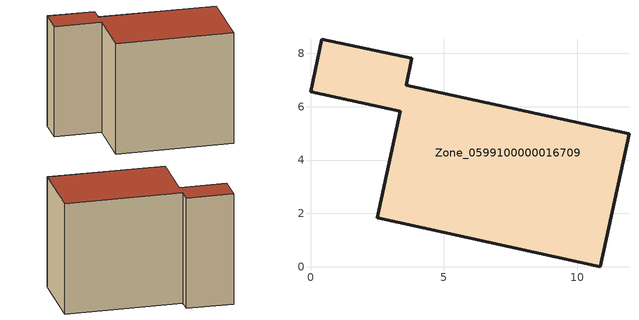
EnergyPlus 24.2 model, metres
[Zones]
Zone_0599100000016709
 floor ground (C_G): 0,6.55 0.42,8.53 3.79,7.81 3.58,6.81 11.93,4.98 10.86,0 2.51,1.84 3.37,5.83 z0
 wall outside (C_F): 3.58,6.81 3.79,7.81 0.42,8.53 0,6.55 3.37,5.83 2.51,1.84 10.86,0 11.93,4.98 3.58,6.81 z0:8.39
 roof outside (C_R): 10.86,0 11.93,4.98 3.58,6.81 3.79,7.81 0.42,8.53 0,6.55 3.37,5.83 2.51,1.84 z8.39
[BUILDING]
Pand.0599100000016709: North Axis=0; Terrain=City; Loads Convergence Tolerance Value=0.04; Temperature Convergence Tolerance Value=0.4; Solar Distribution=FullExterior; Maximum Number of Warmup Days=25; Minimum Number of Warmup Days=1
[Site:Location]
Rotterdam.The.Hague.AP_ZH_NLD Design_Conditions: Latitude=51.96; Longitude=4.45; Time Zone=1; Elevation=-4.5
[SITE:GROUNDTEMPERATURE:BUILDINGSURFACE]
18, 18, 18, 18, 18, 18, 18, 18, 18, 18, 18, 18
[MATERIAL] Thermal Absorptance=0.9; Solar Absorptance=0.7; Visible Absorptance=0.7
Name | Roughness | Thickness | Conductivity | Density | Specific Heat
G.TI.1975-1991 | MediumSmooth | 0.15 | 0.288461 | 540 | 1210
F.TI.1975-1991 | Rough | 0.3 | 0.230769 | 1920 | 840
R.TI.1975-1991 | MediumRough | 0.2 | 0.153846 | 1500 | 1000
[CONSTRUCTION]
C_G: G.TI.1975-1991
C_F: F.TI.1975-1991
C_R: R.TI.1975-1991
[ZONE]
Zone_0599100000016709: Type=1; Multiplier=1; Ceiling Height=Autocalculate; Volume=Autocalculate; Floor Area=autocalculate; Part of Total Floor Area=Yes
[ZONEINFILTRATION:DESIGNFLOWRATE]
Infil_Zone_0599100000016709: Zone or ZoneList or Space or SpaceList=Zone_0599100000016709; Schedule=AlwaysOn; Design Flow Rate Calculation Method=Flow/Area; Flow Rate per Floor Area=0.003; Constant Term Coefficient=1; Temperature Term Coefficient=0; Velocity Term Coefficient=0; Velocity Squared Term Coefficient=0
[HVACTEMPLATE:ZONE:IDEALLOADSAIRSYSTEM]
Zone_0599100000016709: Maximum Heating Supply Air Temperature=50; Minimum Cooling Supply Air Temperature=13; Maximum Heating Supply Air Humidity Ratio=0.0156; Minimum Cooling Supply Air Humidity Ratio=0.0077; Heating Limit=NoLimit; Cooling Limit=NoLimit; Dehumidification Control Type=ConstantSensibleHeatRatio; Cooling Sensible Heat Ratio=0.7; Dehumidification Setpoint=60; Humidification Control Type=None; Humidification Setpoint=30; Outdoor Air Method=None; Outdoor Air Flow Rate per Person=0.00944; Outdoor Air Flow Rate per Zone Floor Area=0; Outdoor Air Flow Rate per Zone=0; Demand Controlled Ventilation Type=None; Outdoor Air Economizer Type=NoEconomizer; Heat Recovery Type=None; Sensible Heat Recovery Effectiveness=0.7; Latent Heat Recovery Effectiveness=0.65
[ZONECONTROL:THERMOSTAT]
ThermostatControl_Zone_0599100000016709: Zone or ZoneList=Zone_0599100000016709; Control Type Schedule=DualSetpointControlType; Control 1=Thermostat_Zone_0599100000016709; Temperature Difference Between Cutout And Setpoint=0
[THERMOSTATSETPOINT:DUALSETPOINT]
Thermostat_Zone_0599100000016709: Heating Setpoint Temperature Schedule=HeatingSetpoint_Zone_0599100000016709; Cooling Setpoint Temperature Schedule=CoolingSetpoint_Zone_0599100000016709
[SCHEDULE:COMPACT]
HeatingSetpoint_Zone_0599100000016709: Through: 12/31, For: AllDays, Until: 24:00, 21
CoolingSetpoint_Zone_0599100000016709: Through: 12/31, For: AllDays, Until: 24:00, 24
DualSetpointControlType: Through: 12/31, For: AllDays, Until: 24:00, 4
AlwaysOn: Through: 12/31, For: AllDays, Until: 24:00, 1
